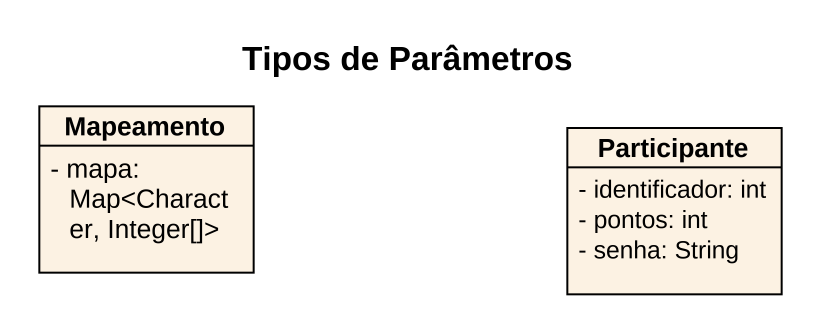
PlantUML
@startuml
title Tipos de Parâmetros
hide circle
hide empty members
skinparam classAttributeIconSize 0
class Mapeamento {
  - mapa: Map<Character, Integer[]>
}
class Participante {
  - identificador: int
  - pontos: int
  - senha: String
}
@enduml
